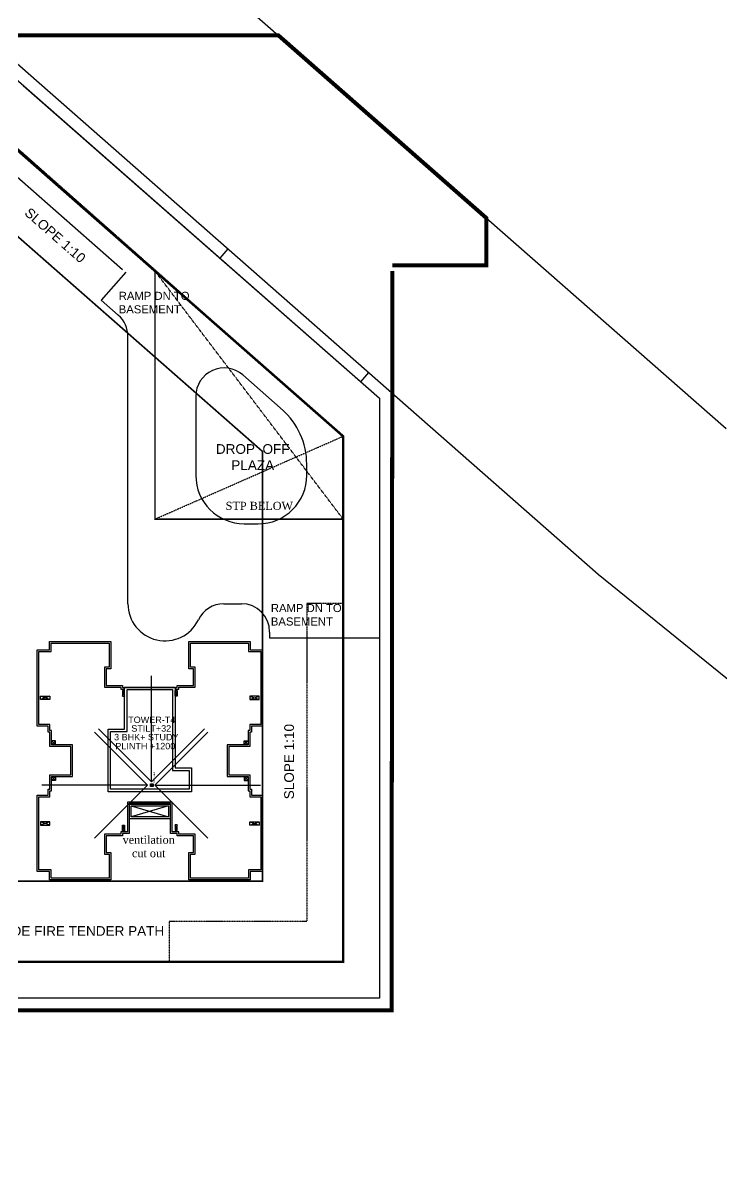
# Model space of a CAD drawing. Header units: millimetres. Extents: x 2061841 to 105821645, y -77612 to 48520811.
# Drawn here: x 105269562 to 105271542, y 48474551 to 48477830 of the extents above; entities that cross this region are included whole.
import ezdxf

# ---------------------------------------------------------------- set-up
doc = ezdxf.new("R2010")
doc.units = ezdxf.units.MM
doc.header["$LTSCALE"] = 10
doc.header["$MEASUREMENT"] = 0
for name, pattern in [('CENTER', [2, 1.25, -0.25, 0.25, -0.25]), ('DASHDOT', [1, 0.5, -0.25, 0, -0.25]), ('HIDDEN', [0.375, 0.25, -0.125])]:
    doc.linetypes.add(name, pattern=pattern)
for name, color, linetype in [('A-ANNO-TEXT', 150, 'Continuous'), ('AC-BLDG', 3, 'Continuous'), ('AC-GRND', 1, 'Continuous'), ('S-OPENING', 6, 'Continuous'), ('SHEET-TEXT', 7, 'Continuous')]:
    doc.layers.add(name, color=color, linetype=linetype)
doc.styles.add('Century', font='swiss.ttf')
doc.styles.add('SS Plan Text', font='calibri.ttf')
doc.styles.add('Text 100', font='romans.shx', dxfattribs={"width": 0.7, "height": 100})
doc.styles.add('Times', font='times.ttf')
doc.dimstyles.new('SCALE 100', dxfattribs={"dimtxt": 100, "dimasz": 75, "dimexe": 50, "dimexo": 50, "dimgap": 40, "dimtad": 1, "dimdec": 0, "dimzin": 1, "dimdsep": 46, "dimtxsty": 'Text 100', "dimblk": 'OBLIQUE', "dimcen": 1, "dimclrd": 3, "dimclre": 3, "dimclrt": 2, "dimadec": 0, "dimazin": 0, "dimtfac": 1, "dimtdec": 0, "dimtofl": 0, "dimtmove": 1, "dimatfit": 3, "dimldrblk": 'OPEN90', "dimfxl": 1, "dimtolj": 1, "dimtzin": 0, "dimarcsym": 0})

# ---------------------------------------------------------------- blocks, each defined once
blk = doc.blocks.new('_Oblique')
at = {"color": 0, "linetype": 'ByBlock', "lineweight": -2}
blk.add_line((-0.5, -0.5), (0.5, 0.5), dxfattribs=at)
blk = doc.blocks.new('_Open90')
at = {"color": 0, "linetype": 'ByBlock', "lineweight": -2}
for p, q in [((-0.5, 0.5), (0, 0)), ((0, 0), (-1, 0)), ((0, 0), (-0.5, -0.5))]:
    blk.add_line(p, q, dxfattribs=at)
blk = doc.blocks.new('A$C3f9037b2')
at = {"layer": 'AC-BLDG', "color": 1, "linetype": 'HIDDEN'}
for p, q in [((146543, -120228), (123250, -89530)), ((123250, -120228), (146543, -109977))]:
    blk.add_line(p, q, dxfattribs=at)
at = {"layer": 'AC-BLDG', "color": 1, "linetype": 'HIDDEN', "const_width": 200}
blk.add_lwpolyline([(123250, -89530), (146543, -109977), (146543, -120228), (123250, -120228), (123250, -89530)], dxfattribs=at)
at = {"layer": 'A-ANNO-TEXT', "insert": (131996, -118089), "char_height": 1000, "width": 9182.53, "attachment_point": 1, "style": 'Times'}
blk.add_mtext('STP BELOW', dxfattribs=at)
blk = doc.blocks.new('A$C82ecaa04')
at = {"layer": 'AC-GRND', "color": 2, "linetype": 'HIDDEN', "ltscale": 5}
blk.add_lwpolyline([(36173, -285933), (36173, -51647), (12900, -51647, -0.4142136), (8700, -47447), (8700, -46249), (8700, -38373), (6000, -38373), (6000, -27750), (6000, -24542), (8700, -24542), (8700, -6000), (28097, -6000), (52671, -27575), (52671, -54347), (52671, -66347), (96841, -66047), (146543, -109977), (146544, -130680), (142044, -130680), (142044, -170041), (125008, -170041), (125008, -175041), (91225, -175041), (91225, -240684)], format="xyb", dxfattribs=at)
blk = doc.blocks.new('TOWER-A TYPICAL FLOOR FRAMING PLAN N')
at = {"layer": 'SHEET-TEXT'}
h = blk.add_hatch(color=256, dxfattribs=at)
edge = h.paths.add_edge_path()
edge.add_arc((102506926.5, 48573686.3), 0.801, 182.4872, 272.4872)
edge.add_ellipse((102506926.5, 48573686.3), major_axis=(-0.59, 0.541), ratio=1, start_angle=135, end_angle=212.2175)
edge.add_arc((102506926.9, 48573686.1), 0.392, 355.5416, 512.837)
edge.add_arc((102506926.1, 48573686.5), 0.503, 218.5754, 334.9907, ccw=False)
at = {"layer": 'SHEET-TEXT', "ltscale": 51}
for p, q in [((102504713.4, 48577336.5), (102508191.1, 48574283.6)), ((102505545.9, 48577336.5), (102508553.4, 48574696.3))]:
    blk.add_line(p, q, dxfattribs=at)
at = {"layer": 'SHEET-TEXT', "color": 8}
for p, q in [((102506561.9, 48575668.2), (102507571.5, 48574781.9)), ((102506484.3, 48575462.2), (102506843.3, 48575147.1)), ((102507141.6, 48575204.9), (102507119, 48575179.1)), ((102506852.8, 48575138.7), (102506783.4, 48575059.6)), ((102506831.5, 48575017.4), (102506783.4, 48575059.6)), ((102506858.8, 48574200), (102506858.8, 48574957.2)), ((102507183.9, 48574848), (102507298.3, 48574747.6)), ((102507540.6, 48574854.6), (102507518, 48574828.8)), ((102507051, 48574787.8), (102507051, 48574563.8)), ((102507571.5, 48574781.9), (102507571.5, 48574103.3)), ((102507365.5, 48574563.8), (102507365.5, 48574595.4)), ((102507188.3, 48574426.5), (102507228.2, 48574426.5)), ((102507130.5, 48574200), (102507180.2, 48574200)), ((102507260.3, 48574119.9), (102507260.3, 48574103.3)), ((102507260.3, 48574103.3), (102507468.5, 48574103.3)), ((102507468.5, 48574103.3), (102507571.5, 48574103.3))]:
    blk.add_line(p, q, dxfattribs=at)
at = {"layer": 'SHEET-TEXT', "ltscale": 0.5}
for p, q in [((102506640.9, 48574065.1), (102506640.9, 48574088.5)), ((102506640.9, 48574088.5), (102506805.8, 48574088.5)), ((102506805.8, 48574088.5), (102506805.8, 48574020.5)), ((102507035.8, 48574020.5), (102507035.8, 48574088.5)), ((102507035.8, 48574088.5), (102507200.8, 48574088.5)), ((102507200.8, 48574088.5), (102507200.8, 48574065.1)), ((102506606.5, 48573857.9), (102506606.5, 48574065.1)), ((102506606.5, 48574065.1), (102506640.9, 48574065.1)), ((102507200.8, 48574065.1), (102507235.1, 48574065.1)), ((102507235.1, 48574065.1), (102507235.1, 48573857.9)), ((102506805.8, 48574020.5), (102506792.1, 48574020.5)), ((102506792.1, 48574020.5), (102506792.1, 48573963.7)), ((102507049.5, 48574020.5), (102507035.8, 48574020.5)), ((102507049.5, 48573963.7), (102507049.5, 48574020.5)), ((102506792.1, 48573963.7), (102506839, 48573963.7)), ((102506839, 48573963.7), (102506839, 48573957.9)), ((102506839, 48573957.9), (102506849.3, 48573957.9)), ((102506992.3, 48573957.9), (102507002.6, 48573957.9)), ((102507002.6, 48573957.9), (102507002.6, 48573963.7)), ((102507002.6, 48573963.7), (102507049.5, 48573963.7)), ((102506637.4, 48573857.9), (102506606.5, 48573857.9)), ((102506637.4, 48573840.7), (102506637.4, 48573857.9)), ((102507235.1, 48573857.9), (102507204.2, 48573857.9)), ((102507204.2, 48573857.9), (102507204.2, 48573840.7)), ((102506642, 48573840.7), (102506637.4, 48573840.7)), ((102506642, 48573800.1), (102506642, 48573840.7)), ((102507204.2, 48573840.7), (102507199.6, 48573840.7)), ((102507199.6, 48573840.7), (102507199.6, 48573800.1)), ((102506701.7, 48573800.1), (102506642, 48573800.1)), ((102506701.7, 48573755.6), (102506701.7, 48573800.1)), ((102507199.6, 48573800.1), (102507139.9, 48573800.1)), ((102507139.9, 48573800.1), (102507139.9, 48573755.6)), ((102506701.7, 48573711.1), (102506701.7, 48573755.6)), ((102507139.9, 48573755.6), (102507139.9, 48573711.1)), ((102506642, 48573670.5), (102506642, 48573711.1)), ((102506642, 48573711.1), (102506701.7, 48573711.1)), ((102507139.9, 48573711.1), (102507199.6, 48573711.1)), ((102507199.6, 48573711.1), (102507199.6, 48573670.5)), ((102506637.4, 48573653.3), (102506637.4, 48573670.5)), ((102506637.4, 48573670.5), (102506642, 48573670.5)), ((102507199.6, 48573670.5), (102507204.2, 48573670.5)), ((102507204.2, 48573670.5), (102507204.2, 48573653.3)), ((102506606.5, 48573446.1), (102506606.5, 48573653.3)), ((102506606.5, 48573653.3), (102506637.4, 48573653.3)), ((102506984.3, 48573638.4), (102506857.3, 48573638.4)), ((102506857.3, 48573638.4), (102506857.3, 48573553.9)), ((102506984.3, 48573553.9), (102506984.3, 48573638.4)), ((102507204.2, 48573653.3), (102507235.1, 48573653.3)), ((102507235.1, 48573653.3), (102507235.1, 48573446.1)), ((102506839, 48573547.5), (102506792.1, 48573547.5)), ((102506792.1, 48573547.5), (102506792.1, 48573490.7)), ((102506857.3, 48573553.9), (102506839, 48573553.9)), ((102506839, 48573553.9), (102506839, 48573547.5)), ((102507002.6, 48573553.9), (102506984.3, 48573553.9)), ((102507002.6, 48573547.5), (102507002.6, 48573553.9)), ((102507049.5, 48573547.5), (102507002.6, 48573547.5)), ((102507049.5, 48573490.7), (102507049.5, 48573547.5)), ((102506792.1, 48573490.7), (102506805.8, 48573490.7)), ((102506805.8, 48573490.7), (102506805.8, 48573422.7)), ((102507035.8, 48573422.7), (102507035.8, 48573490.7)), ((102507035.8, 48573490.7), (102507049.5, 48573490.7)), ((102506640.9, 48573446.1), (102506606.5, 48573446.1)), ((102506640.9, 48573422.7), (102506640.9, 48573446.1)), ((102507235.1, 48573446.1), (102507200.8, 48573446.1)), ((102507200.8, 48573446.1), (102507200.8, 48573422.7)), ((102506805.8, 48573422.7), (102506640.9, 48573422.7)), ((102507200.8, 48573422.7), (102507035.8, 48573422.7))]:
    blk.add_line(p, q, dxfattribs=at)
at = {"layer": 'SHEET-TEXT', "ltscale": 3500}
for p, q in [((102506637.4, 48573928.9), (102506611.1, 48573938.1)), ((102506637.4, 48573938.1), (102506611.1, 48573928.9)), ((102506843.6, 48573954.4), (102506849.3, 48573937.9)), ((102506843.6, 48573937.9), (102506849.3, 48573954.4)), ((102506998, 48573954.4), (102506992.3, 48573937.9)), ((102506998, 48573937.9), (102506992.3, 48573954.4)), ((102507204.2, 48573928.9), (102507230.5, 48573938.1)), ((102507204.2, 48573938.1), (102507230.5, 48573928.9)), ((102506642, 48573800.1), (102506653.1, 48573811.5)), ((102506642, 48573811.5), (102506653.1, 48573800.1)), ((102507198.5, 48573801.2), (102507188.5, 48573811.5)), ((102507198.5, 48573811.5), (102507188.5, 48573801.2)), ((102506642, 48573711.1), (102506653.1, 48573699.7)), ((102506642, 48573699.7), (102506653.1, 48573711.1)), ((102507199.6, 48573711.1), (102507188.5, 48573699.7)), ((102507199.6, 48573699.7), (102507188.5, 48573711.1)), ((102506637.4, 48573582.3), (102506611.1, 48573573.1)), ((102506637.4, 48573573.1), (102506611.1, 48573582.3)), ((102506843.6, 48573556.8), (102506849.3, 48573573.9)), ((102506843.6, 48573573.9), (102506849.3, 48573556.8)), ((102506998, 48573557.3), (102506992.3, 48573573.9)), ((102506998, 48573573.9), (102506992.3, 48573557.3)), ((102507204.2, 48573582.3), (102507230.5, 48573573.1)), ((102507204.2, 48573573.1), (102507230.5, 48573582.3))]:
    blk.add_line(p, q, dxfattribs=at)
at = {"layer": 'SHEET-TEXT'}
for p, q in [((102506922.9, 48573682.7), (102506922.9, 48573689.9)), ((102506922.9, 48573689.9), (102506930.1, 48573689.9)), ((102506922.9, 48573689.9), (102506925.9, 48573686.9)), ((102506922.9, 48573682.7), (102506925.9, 48573685.6)), ((102506930.1, 48573682.7), (102506922.9, 48573682.7)), ((102506927.1, 48573686.9), (102506930.1, 48573689.9)), ((102506927.1, 48573685.6), (102506930.1, 48573682.7)), ((102506930.1, 48573689.9), (102506930.1, 48573682.7)), ((102506868.3, 48573627.5), (102506973.3, 48573596.5)), ((102506973.3, 48573627.5), (102506868.3, 48573596.5))]:
    blk.add_line(p, q, dxfattribs=at)
at = {"layer": 'SHEET-TEXT', "linetype": 'CENTER', "ltscale": 3, "const_width": 11.4}
for points in [[(102507608.1, 48575142.6), (102507605.8, 48573048.3), (102506340, 48573048.3), (102506340, 48571820.8), (102509408.6, 48571820.8)], [(102509408.6, 48570286.5), (102505085.9, 48570286.5), (102504805.7, 48570524.5), (102504805.7, 48575810.1), (102504115.2, 48575810.1), (102504115.2, 48577190.9), (102505457.8, 48577190.9), (102505457.8, 48575810.1), (102506452.3, 48575810.1), (102507284.7, 48575810.1), (102507874.3, 48575292.5), (102507874.3, 48575158.6), (102507608.1, 48575158.5)]]:
    blk.add_lwpolyline(points, dxfattribs=at)
at = {"layer": 'SHEET-TEXT', "color": 8}
blk.add_lwpolyline([(102504864.2, 48570519.8), (102504840, 48570540.4), (102504840, 48575844.4), (102504149.6, 48575844.4), (102504149.6, 48577156.6), (102504866.3, 48577156.6), (102505423.4, 48576667.5), (102505423.4, 48575775.7), (102506439.4, 48575775.7), (102507571.5, 48574781.9), (102507571.5, 48573082.6), (102506305.7, 48573082.6), (102506305.7, 48571786.5), (102509374.3, 48571786.5), (102509374.3, 48571748.1), (102510908.6, 48571748.1), (102510908.6, 48571633.1), (102511404.4, 48571633.1), (102511584, 48571474.2), (102511074.2, 48570359.2), (102509374.3, 48570359.2), (102509374.3, 48570320.8), (102505098.5, 48570320.8), (102505083.3, 48570333.7)], dxfattribs=at)
at = {"layer": 'SHEET-TEXT', "color": 8, "linetype": 'DASHDOT', "ltscale": 5, "const_width": 6.86}
blk.add_lwpolyline([(102510805.6, 48571645.2), (102509271.3, 48571645.2), (102509271.3, 48571683.5), (102506202.7, 48571683.5), (102506202.7, 48573185.6), (102507468.5, 48573185.6), (102507468.5, 48574674.4), (102506331.2, 48575672.8), (102505320.5, 48575672.8), (102505320.5, 48576560), (102504758.2, 48577053.6), (102504252.5, 48577053.6), (102504252.5, 48575947.4), (102504943, 48575947.4), (102504943, 48570648.1), (102505207, 48570423.8), (102509271.3, 48570423.8), (102509271.3, 48570462.2), (102511007.8, 48570462.2), (102511458.6, 48571447.6), (102511365.4, 48571530.1), (102510805.6, 48571530.1)], close=True, dxfattribs=at)
at = {"layer": 'SHEET-TEXT', "color": 8, "linetype": 'HIDDEN', "ltscale": 10, "const_width": 4.58}
blk.add_lwpolyline([(102507239.7, 48574631.6), (102507239.7, 48573414.4), (102505973.9, 48573414.4), (102505973.9, 48571454.7), (102509042.5, 48571454.7), (102509042.5, 48571416.3), (102510576.8, 48571416.3), (102510576.8, 48571301.3), (102511140.1, 48571301.3), (102510861, 48570691), (102509042.5, 48570691), (102509042.5, 48570652.6), (102505220.4, 48570652.6), (102505171.8, 48570693.9), (102505171.8, 48575443.9), (102506314.4, 48575443.9)], close=True, dxfattribs=at)
at = {"layer": 'SHEET-TEXT', "ltscale": 51}
blk.add_lwpolyline([(102508191.1, 48574283.6), (102511213.6, 48571838.7)], dxfattribs=at)
at = {"layer": 'SHEET-TEXT', "ltscale": 0.5}
for points in [[(102506979.7, 48573549.3), (102506979.7, 48573633.9), (102506861.9, 48573633.9), (102506861.9, 48573549.3), (102506843.6, 48573549.3), (102506843.6, 48573542.9), (102506796.7, 48573542.9), (102506796.7, 48573495.3), (102506810.4, 48573495.3), (102506810.4, 48573418.1), (102506636.3, 48573418.1), (102506636.3, 48573441.5), (102506602, 48573441.5), (102506602, 48573657.9), (102506632.8, 48573657.9), (102506632.8, 48573675.1), (102506637.4, 48573675.1), (102506637.4, 48573715.7), (102506697.1, 48573715.7), (102506697.1, 48573755.6), (102506697.1, 48573795.5), (102506637.4, 48573795.5), (102506637.4, 48573836.1), (102506632.8, 48573836.1), (102506632.8, 48573853.3), (102506602, 48573853.3), (102506602, 48574069.7), (102506636.3, 48574069.7), (102506636.3, 48574093.1), (102506810.4, 48574093.1), (102506810.4, 48574015.9), (102506796.7, 48574015.9), (102506796.7, 48573968.3), (102506843.6, 48573968.3), (102506843.6, 48573962.5), (102506849.3, 48573962.5)], [(102506992.3, 48573962.5), (102506998, 48573962.5), (102506998, 48573968.3), (102507045, 48573968.3), (102507045, 48574015.9), (102507031.2, 48574015.9), (102507031.2, 48574093.1), (102507205.4, 48574093.1), (102507205.4, 48574069.7), (102507239.7, 48574069.7), (102507239.7, 48573853.3), (102507208.8, 48573853.3), (102507208.8, 48573836.1), (102507204.2, 48573836.1), (102507204.2, 48573795.5), (102507144.5, 48573795.5), (102507144.5, 48573755.6), (102507144.5, 48573715.7), (102507204.2, 48573715.7), (102507204.2, 48573675.1), (102507208.8, 48573675.1), (102507208.8, 48573657.9), (102507239.7, 48573657.9), (102507239.7, 48573441.5), (102507205.4, 48573441.5), (102507205.4, 48573418.1), (102507031.2, 48573418.1), (102507031.2, 48573495.3), (102507045, 48573495.3), (102507045, 48573542.9), (102506998, 48573542.9), (102506998, 48573549.3), (102506979.7, 48573549.3)]]:
    blk.add_lwpolyline(points, dxfattribs=at)
at = {"layer": 'SHEET-TEXT', "color": 1, "ltscale": 0.5}
blk.add_lwpolyline([(102506843.6, 48573962.5), (102506998, 48573962.5), (102506998, 48573968.3), (102507045, 48573968.3), (102507045, 48574015.9), (102507031.2, 48574015.9), (102507031.2, 48574093.1), (102507205.4, 48574093.1), (102507205.4, 48574069.7), (102507239.7, 48574069.7), (102507239.7, 48573853.3), (102507208.8, 48573853.3), (102507208.8, 48573836.1), (102507204.2, 48573836.1), (102507204.2, 48573795.5), (102507144.5, 48573795.5), (102507144.5, 48573755.6), (102507144.5, 48573715.7), (102507204.2, 48573715.7), (102507204.2, 48573675.1), (102507208.8, 48573675.1), (102507208.8, 48573657.9), (102507239.7, 48573657.9), (102507239.7, 48573441.5), (102507205.4, 48573441.5), (102507205.4, 48573418.1), (102507031.2, 48573418.1), (102507031.2, 48573495.3), (102507045, 48573495.3), (102507045, 48573542.9), (102506998, 48573542.9), (102506998, 48573549.3), (102506979.7, 48573549.3), (102506979.7, 48573633.9), (102506861.9, 48573633.9), (102506861.9, 48573549.3), (102506843.6, 48573549.3), (102506843.6, 48573542.9), (102506796.7, 48573542.9), (102506796.7, 48573495.3), (102506810.4, 48573495.3), (102506810.4, 48573418.1), (102506636.3, 48573418.1), (102506636.3, 48573441.5), (102506602, 48573441.5), (102506602, 48573657.9), (102506632.8, 48573657.9), (102506632.8, 48573675.1), (102506637.4, 48573675.1), (102506637.4, 48573715.7), (102506697.1, 48573715.7), (102506697.1, 48573755.6), (102506697.1, 48573795.5), (102506637.4, 48573795.5), (102506637.4, 48573836.1), (102506632.8, 48573836.1), (102506632.8, 48573853.3), (102506602, 48573853.3), (102506602, 48574069.7), (102506636.3, 48574069.7), (102506636.3, 48574093.1), (102506810.4, 48574093.1), (102506810.4, 48574015.9), (102506796.7, 48574015.9), (102506796.7, 48573968.3), (102506843.6, 48573968.3), (102506843.6, 48573962.5), (102506849.3, 48573962.5)], dxfattribs=at)
at = {"layer": 'SHEET-TEXT'}
for points in [[(102506802.7, 48573667.5), (102506802.7, 48573844.6), (102506849.3, 48573844.6), (102506849.3, 48573963.6), (102506992.3, 48573963.6), (102506992.3, 48573734.8), (102507038.9, 48573734.8), (102507038.9, 48573667.5)], [(102506809.6, 48573674.4), (102506809.6, 48573837.7), (102506856.2, 48573837.7), (102506856.2, 48573956.7), (102506985.5, 48573956.7), (102506985.5, 48573727.9), (102507032, 48573727.9), (102507032, 48573674.4)], [(102506863, 48573632.7), (102506978.6, 48573632.7), (102506978.6, 48573591.2), (102506863, 48573591.2)], [(102506868.3, 48573627.5), (102506973.3, 48573627.5), (102506973.3, 48573596.5), (102506868.3, 48573596.5)]]:
    blk.add_lwpolyline(points, close=True, dxfattribs=at)
at = {"layer": 'SHEET-TEXT', "ltscale": 3500}
for points in [[(102506637.4, 48573938.1), (102506637.4, 48573928.9), (102506611.1, 48573928.9), (102506611.1, 48573938.1)], [(102506843.6, 48573954.4), (102506843.6, 48573937.9), (102506849.3, 48573937.9), (102506849.3, 48573954.4)], [(102506998, 48573954.4), (102506998, 48573937.9), (102506992.3, 48573937.9), (102506992.3, 48573954.4)], [(102507204.2, 48573938.1), (102507204.2, 48573928.9), (102507230.5, 48573928.9), (102507230.5, 48573938.1)], [(102506637.4, 48573573.1), (102506637.4, 48573582.3), (102506611.1, 48573582.3), (102506611.1, 48573573.1)], [(102506843.6, 48573556.8), (102506843.6, 48573573.3), (102506849.3, 48573573.3), (102506849.3, 48573556.8)], [(102506998, 48573557.3), (102506998, 48573573.9), (102506992.3, 48573573.9), (102506992.3, 48573557.3)], [(102507204.2, 48573573.1), (102507204.2, 48573582.3), (102507230.5, 48573582.3), (102507230.5, 48573573.1)]]:
    blk.add_lwpolyline(points, close=True, dxfattribs=at)
for points in [[(102506653.1, 48573800.1), (102506653.1, 48573811.5), (102506642, 48573811.5)], [(102507188.5, 48573801.2), (102507188.5, 48573811.5), (102507198.5, 48573811.5)], [(102506653.1, 48573711.1), (102506653.1, 48573699.7), (102506642, 48573699.7)], [(102507188.5, 48573711.1), (102507188.5, 48573699.7), (102507199.6, 48573699.7)]]:
    blk.add_lwpolyline(points, dxfattribs=at)
at = {"layer": 'SHEET-TEXT'}
for radius in [0.881, 0.801]:
    blk.add_circle((102506926.5, 48573686.3), radius, dxfattribs=at)
at = {"layer": 'SHEET-TEXT', "color": 8}
for centre, radius, start, end in [((102506778.7, 48574957.2), 80.1, 0, 48.7213), ((102507131.1, 48574787.8), 80.1, 48.7219, 180), ((102507159.6, 48574595.4), 205.9, 0.0001, 48.7213), ((102507188.3, 48574563.8), 137.3, 180, 270), ((102507228.2, 48574563.8), 137.3, 270, 0.0001), ((102506963.7, 48574200), 105, 180, 334.3538), ((102507130.5, 48574119.9), 80.1, 90, 154.3538), ((102507180.2, 48574119.9), 80.1, 0, 90)]:
    blk.add_arc(centre, radius, start, end, dxfattribs=at)
at = {"layer": 'SHEET-TEXT'}
for centre, radius, start, end in [((102506926.1, 48573686.5), 0.503, 218.5754, 333.1042), ((102506926.9, 48573686.1), 0.392, 355.5416, 155.258)]:
    blk.add_arc(centre, radius, start, end, dxfattribs=at)
at = {"layer": 'SHEET-TEXT', "xscale": 0.0228823837028751, "yscale": 0.0228823837028751, "zscale": 0.0228823837028751}
for name in ['A$C82ecaa04', 'A$C3f9037b2']:
    blk.add_blockref(name, (102504115.2, 48577190.9), dxfattribs=at)
at = {"layer": 'SHEET-TEXT'}
for s, height, rotation, style, p in [('SLOPE 1:10', 27.46, 318.7213, 'Century', (102506563.6, 48575303.6)), ('SLOPE 1:10', 27.46, 90, 'Century', (102507329.1, 48573646.2)), ('KHURRA', 5.61, 90, 'SS Plan Text', (102506935.9, 48573693.7))]:
    blk.add_text(s, height=height, rotation=rotation, dxfattribs=dict(at, style=style)).set_placement(p)
at = {"layer": 'SHEET-TEXT', "style": 'Century'}
for s, height, p in [('TOWER-T4', 18.31, (102506859.5, 48573862.2)), ('3 BHK+ STUDY', 18.306, (102506819.5, 48573813.1)), ('STILT+32', 18.31, (102506868.3, 48573837.7)), ('PLINTH +1200', 18.306, (102506823.1, 48573787.7)), ('6.0 M WIDE FIRE TENDER PATH', 27.459, (102506375.6, 48573259.5))]:
    blk.add_text(s, height=height, dxfattribs=at).set_placement(p)
at = {"layer": 'SHEET-TEXT', "attachment_point": 1}
for s, insert, char_height, width, style in [('RAMP DN TO BASEMENT', (102506832.7, 48575083.5), 22.882, 212.103, 'Century'), ('\\pxqc;DROP  OFF PLAZA', (102507106.3, 48574652), 27.459, 212.103, 'Century'), ('RAMP DN TO BASEMENT', (102507263.8, 48574199.3), 22.882, 212.103, 'Century'), ('\\pxqc;ventilation cut out', (102506839.7, 48573543.1), 22.882, 155.916, 'Times')]:
    blk.add_mtext(s, dxfattribs=dict(at, insert=insert, char_height=char_height, width=width, style=style))
at = {"layer": 'SHEET-TEXT'}
for points in [[(102506925.7, 48573695.7), (102506925.7, 48573755.7)], [(102506914.4, 48573686.3), (102506863.7, 48573686.3)], [(102506934.8, 48573686.3), (102506981.6, 48573686.3)]]:
    blk.add_leader(points, dimstyle='SCALE 100', override={"dimasz": 300, "dimtad": 0, "dimarcsym": 1}, dxfattribs=at)

msp = doc.modelspace()

# ---------------------------------------------------------------- block references
at = {"layer": 'S-OPENING'}
msp.add_blockref('TOWER-A TYPICAL FLOOR FRAMING PLAN N', (2763000.3, -98014.7), dxfattribs=at)

doc.saveas('drawing.dxf')
